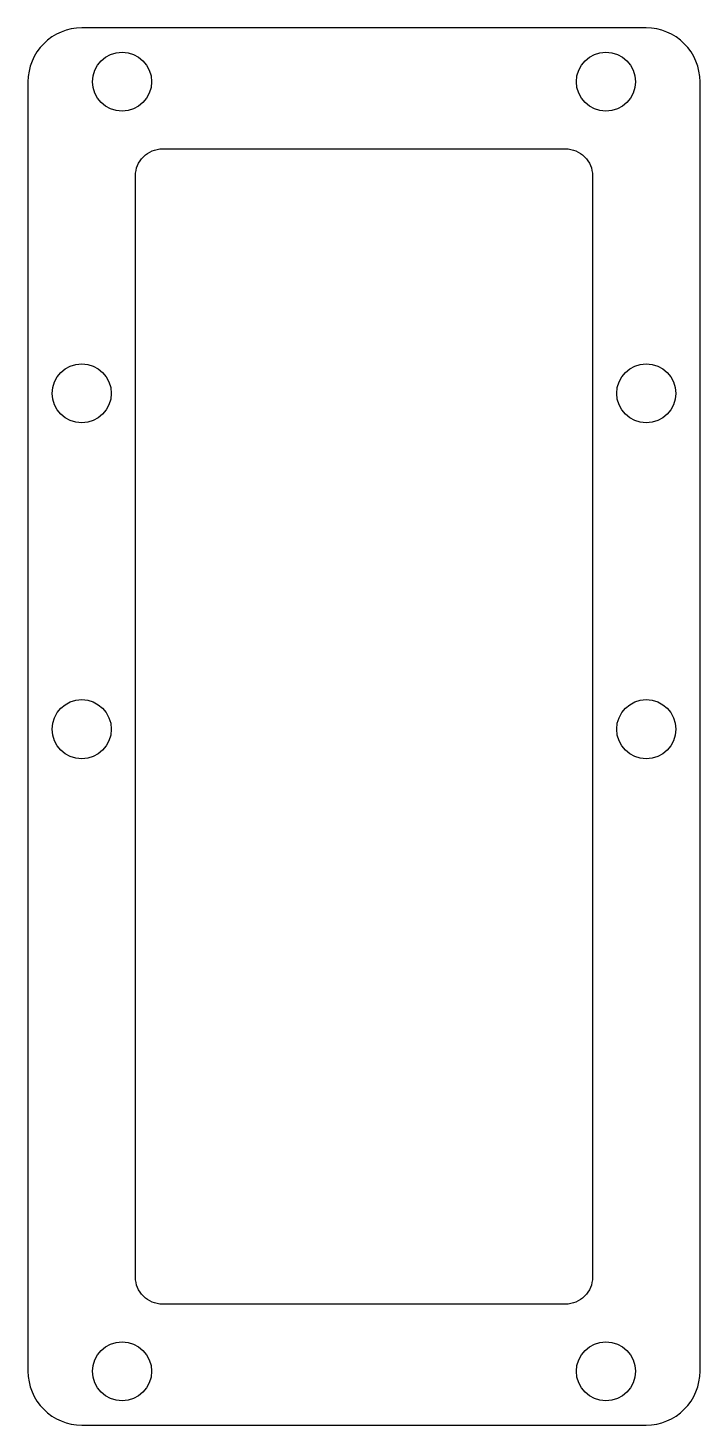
# Model space of a CAD drawing. Header units: millimetres. Extents: x -12.5 to 12.5, y -26 to 26.
import ezdxf

# ---------------------------------------------------------------- set-up
doc = ezdxf.new("R2010")
doc.units = ezdxf.units.MM
doc.layers.get('0').update_dxf_attribs({"linetype": 'CONTINUOUS'})

msp = doc.modelspace()

# ---------------------------------------------------------------- linework, layer by layer
for points in [[(12.5, 24, 0.414214), (10.5, 26), (-10.5, 26, 0.414214), (-12.5, 24), (-12.5, -24, 0.414214), (-10.5, -26), (10.5, -26, 0.414214), (12.5, -24)], [(-8.5, -20.5), (-8.5, 20.5, -0.414214), (-7.5, 21.5), (7.5, 21.5, -0.414214), (8.5, 20.5), (8.5, -20.5, -0.414214), (7.5, -21.5), (-7.5, -21.5, -0.414214)]]:
    msp.add_lwpolyline(points, format="xyb", close=True)
for centre in [(-9, 24), (9, 24), (-10.5, 12.4), (10.5, 12.4), (-10.5, -0.1), (10.5, -0.1), (-9, -24), (9, -24)]:
    msp.add_circle(centre, 1.1)

doc.saveas('drawing.dxf')
